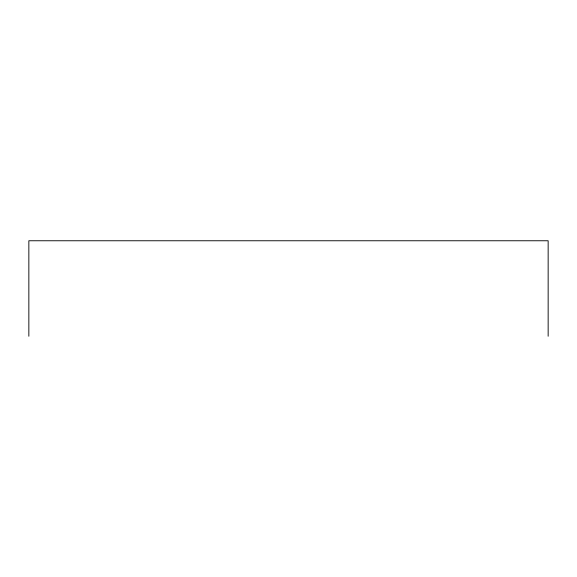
<?xml version="1.0" encoding="UTF-8"?>
<svg xmlns="http://www.w3.org/2000/svg" width="577" height="577" viewBox="0 0 577 577"><rect width="100%" height="100%" fill="white"/><g stroke="black" fill="none" stroke-linecap="round" stroke-linejoin="round"><path stroke-width="0.87" d="M548.15 336.24L548.15 240.76L28.85 240.76L28.85 336.24"/></g></svg>
